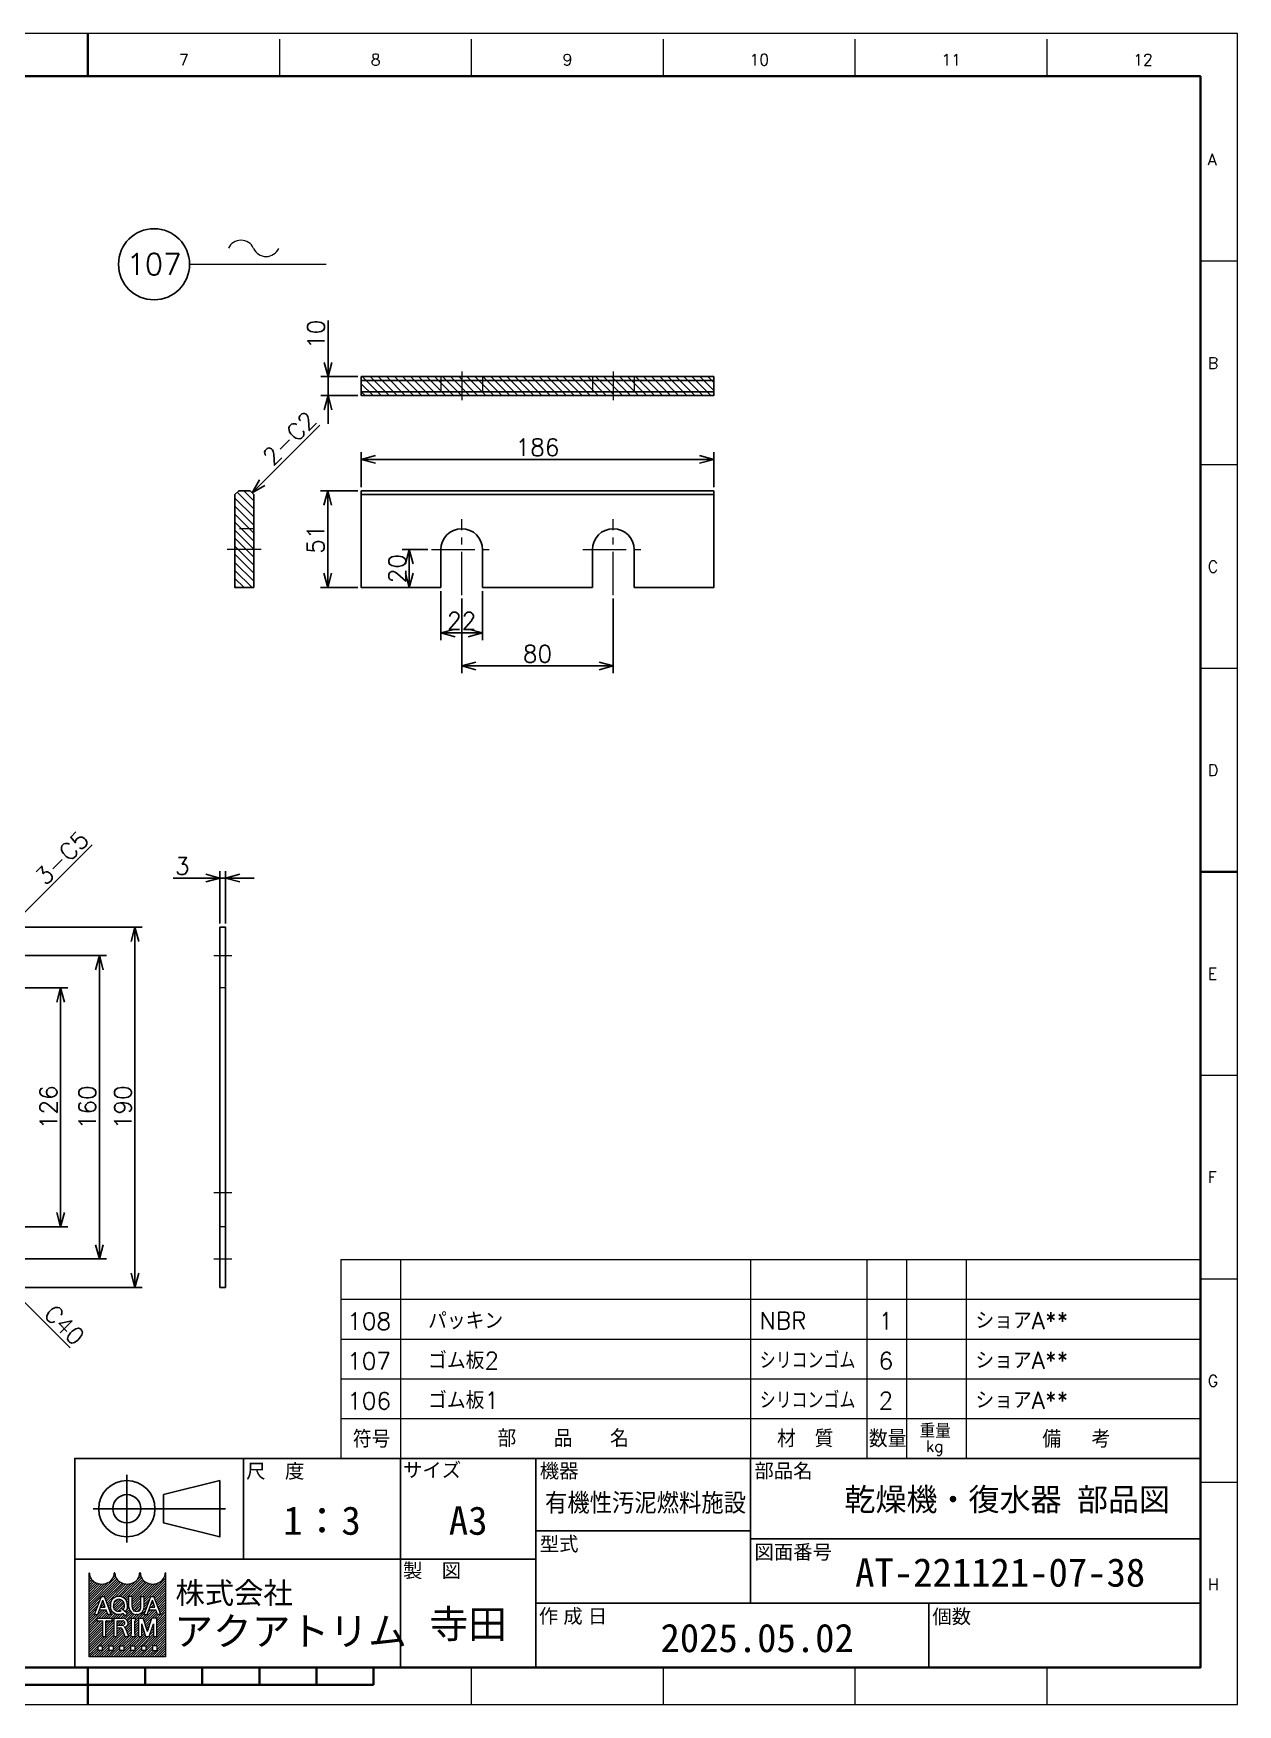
# Model space of a CAD drawing. Header units: millimetres. Extents: x 0 to 1252, y -17 to 882.
# Drawn here: x 617 to 1252, y 0 to 882 of the extents above; entities that cross this region are included whole.
import ezdxf
from ezdxf.entities.mleader import LeaderData, LeaderLine
from ezdxf.enums import TextEntityAlignment as Align
from ezdxf.math import Vec2, Vec3

# ---------------------------------------------------------------- set-up
doc = ezdxf.new("R2010")
doc.units = ezdxf.units.MM
doc.header["$LTSCALE"] = 1.2
doc.header["$PDMODE"] = 99
doc.header["$PDSIZE"] = 1
doc.linetypes.add('CENTER2', pattern=[28.575, 19.05, -3.175, 3.175, -3.175])
doc.linetypes.add('HIDDEN', pattern=[9.525, 6.35, -3.175])
for name, color, linetype, lineweight in [('01_NORMAL', 7, 'Continuous', 25), ('04_HIDDEN', 2, 'HIDDEN', 13), ('05_CENTER', 4, 'CENTER2', 13), ('08_DIM', 3, 'Continuous', 13), ('90_FRAME', 5, 'Continuous', 35)]:
    doc.layers.add(name, color=color, linetype=linetype, lineweight=lineweight)
doc.layers.add('91_BLANK', color=5, linetype='Continuous', lineweight=0, plot=False)
doc.styles.add('KSS_TXT', font='txt.shx', dxfattribs={"bigfont": 'extfont2.shx'})
doc.styles.add('KSS_TXT_L', font='txt.shx', dxfattribs={"height": 9, "bigfont": 'extfont2.shx'})
doc.styles.add('MS_G', font='MS Gothic.ttf')
doc.styles.get("Standard").update_dxf_attribs({"font": 'txt.shx', "bigfont": 'extfont2.shx'})
doc.styles.add('表題用', font='MS PGothic.ttf')
doc.dimstyles.new('KSS_DIM', dxfattribs={"dimscale": 3, "dimtxt": 3, "dimasz": 2.5, "dimexe": 1.25, "dimexo": 0.625, "dimtad": 1, "dimdsep": 46, "dimtxsty": 'KSS_TXT', "dimblk": 'OPEN30', "dimcen": 0, "dimazin": 2, "dimtfac": 0.75, "dimtmove": 0, "dimatfit": 3, "dimldrblk": 'OPEN30', "dimfxl": 1.25, "dimtolj": 1, "dimarcsym": 0})

# ---------------------------------------------------------------- blocks, each defined once
blk = doc.blocks.new('AM_BALLOON1')
at = {"transparency": 16777216}
blk.add_circle((0, 0), 5, dxfattribs=at)
blk.add_attdef('B_NUMBER', text='', height=3, dxfattribs=at).set_placement((0, 0), align=Align.MIDDLE_CENTER)
blk = doc.blocks.new('_OPEN')
at = {"color": 0, "linetype": 'ByBlock'}
for p, q in [((-1, 0.17), (0, 0)), ((0, 0), (-1, -0.17)), ((0, 0), (-1, 0))]:
    blk.add_line(p, q, dxfattribs=at)
blk = doc.blocks.new('p1ba05')
for centre, start, end in [((-2.95, 0.29), 24.2276, 155.5758), ((0, 1.62), 204.2276, 335.5758)]:
    blk.add_arc(centre, 1.62, start, end)
blk = doc.blocks.new('_Open30')
at = {"color": 0, "linetype": 'ByBlock', "lineweight": -2}
for p, q in [((-1, 0.27), (0, 0)), ((0, 0), (-1, -0.27)), ((0, 0), (-1, 0))]:
    blk.add_line(p, q, dxfattribs=at)
blk = doc.blocks.new('*D147')
at = {"layer": '08_DIM', "color": 0, "lineweight": -2, "transparency": 16777216}
for p, q in [((601.81, 395.09), (655.64, 395.09)), ((651.89, 387.59), (651.89, 242.59)), ((501.81, 235.09), (655.64, 235.09))]:
    blk.add_line(p, q, dxfattribs=at)
at = {"layer": 'Defpoints', "color": 0, "transparency": 16777216}
for p in [(599.94, 395.09), (499.94, 235.09), (651.89, 235.09)]:
    blk.add_point(p, dxfattribs=at)
at = {"layer": '08_DIM', "color": 0, "lineweight": -2, "transparency": 16777216, "xscale": 7.5, "yscale": 7.5, "zscale": 7.5}
for p, rotation in [((651.89, 395.09), 90), ((651.89, 235.09), 270)]:
    blk.add_blockref('_Open30', p, dxfattribs=dict(at, rotation=rotation))
at = {"layer": '08_DIM', "color": 0, "transparency": 16777216, "insert": (645.52, 315.09), "char_height": 9, "attachment_point": 5, "rotation": 90, "style": 'KSS_TXT'}
blk.add_mtext('\\A1;160', dxfattribs=at)
blk = doc.blocks.new('*D148')
at = {"layer": '08_DIM', "color": 0, "lineweight": -2, "transparency": 16777216}
for p, q in [((568.47, 378.09), (635.14, 378.09)), ((631.39, 259.59), (631.39, 370.59)), ((568.47, 252.09), (635.14, 252.09))]:
    blk.add_line(p, q, dxfattribs=at)
at = {"layer": 'Defpoints', "color": 0, "transparency": 16777216}
for p in [(566.6, 378.09), (631.39, 378.09), (566.6, 252.09)]:
    blk.add_point(p, dxfattribs=at)
at = {"layer": '08_DIM', "color": 0, "lineweight": -2, "transparency": 16777216, "xscale": 7.5, "yscale": 7.5, "zscale": 7.5}
for p, rotation in [((631.39, 378.09), 90), ((631.39, 252.09), 270)]:
    blk.add_blockref('_Open30', p, dxfattribs=dict(at, rotation=rotation))
at = {"layer": '08_DIM', "color": 0, "transparency": 16777216, "insert": (625.02, 315.09), "char_height": 9, "attachment_point": 5, "rotation": 90, "style": 'KSS_TXT'}
blk.add_mtext('\\A1;126', dxfattribs=at)
blk = doc.blocks.new('*D149')
at = {"layer": '08_DIM', "color": 0, "lineweight": -2, "transparency": 16777216}
for p, q in [((601.47, 410.09), (674.4, 410.09)), ((670.65, 402.59), (670.65, 227.59)), ((566.47, 220.09), (674.4, 220.09))]:
    blk.add_line(p, q, dxfattribs=at)
at = {"layer": 'Defpoints', "color": 0, "transparency": 16777216}
for p in [(599.6, 410.09), (564.6, 220.09), (670.65, 220.09)]:
    blk.add_point(p, dxfattribs=at)
at = {"layer": '08_DIM', "color": 0, "lineweight": -2, "transparency": 16777216, "xscale": 7.5, "yscale": 7.5, "zscale": 7.5}
for p, rotation in [((670.65, 410.09), 90), ((670.65, 220.09), 270)]:
    blk.add_blockref('_Open30', p, dxfattribs=dict(at, rotation=rotation))
at = {"layer": '08_DIM', "color": 0, "transparency": 16777216, "insert": (664.28, 315.09), "char_height": 9, "attachment_point": 5, "rotation": 90, "style": 'KSS_TXT'}
blk.add_mtext('\\A1;190', dxfattribs=at)
blk = doc.blocks.new('*D153')
at = {"layer": '08_DIM', "color": 0, "lineweight": -2, "transparency": 16777216}
for p, q in [((707.99, 435.95), (690.74, 435.95)), ((715.49, 411.96), (715.49, 439.7)), ((718.49, 435.95), (715.49, 435.95)), ((718.49, 411.96), (718.49, 439.7)), ((725.99, 435.95), (733.49, 435.95))]:
    blk.add_line(p, q, dxfattribs=at)
at = {"layer": 'Defpoints', "color": 0, "transparency": 16777216}
for p in [(715.49, 435.95), (715.49, 410.09), (718.49, 410.09)]:
    blk.add_point(p, dxfattribs=at)
at = {"layer": '08_DIM', "color": 0, "lineweight": -2, "transparency": 16777216, "xscale": 7.5, "yscale": 7.5, "zscale": 7.5}
blk.add_blockref('_Open30', (715.49, 435.95), dxfattribs=at)
at = {"layer": '08_DIM', "color": 0, "lineweight": -2, "transparency": 16777216, "xscale": 7.5, "yscale": 7.5, "zscale": 7.5, "rotation": 180}
blk.add_blockref('_Open30', (718.49, 435.95), dxfattribs=at)
at = {"layer": '08_DIM', "color": 0, "transparency": 16777216, "insert": (695.61, 442.32), "char_height": 9, "attachment_point": 5, "style": 'KSS_TXT'}
blk.add_mtext('\\A1;3', dxfattribs=at)
blk = doc.blocks.new('*D158')
at = {"layer": '08_DIM', "color": 0, "lineweight": -2, "transparency": 16777216}
for p, q in [((832.05, 587.38), (832.05, 561.55)), ((854.05, 587.38), (854.05, 561.55)), ((846.55, 565.3), (839.55, 565.3))]:
    blk.add_line(p, q, dxfattribs=at)
at = {"layer": 'Defpoints', "color": 0, "transparency": 16777216}
for p in [(832.05, 589.25), (854.05, 589.25), (832.05, 565.3)]:
    blk.add_point(p, dxfattribs=at)
at = {"layer": '08_DIM', "color": 0, "lineweight": -2, "transparency": 16777216, "xscale": 7.5, "yscale": 7.5, "zscale": 7.5, "rotation": 180}
blk.add_blockref('_Open30', (832.05, 565.3), dxfattribs=at)
at = {"layer": '08_DIM', "color": 0, "lineweight": -2, "transparency": 16777216, "xscale": 7.5, "yscale": 7.5, "zscale": 7.5}
blk.add_blockref('_Open30', (854.05, 565.3), dxfattribs=at)
at = {"layer": '08_DIM', "color": 0, "transparency": 16777216, "insert": (843.05, 571.67), "char_height": 9, "attachment_point": 5, "style": 'KSS_TXT'}
blk.add_mtext('\\A1;22', dxfattribs=at)
blk = doc.blocks.new('*D159')
at = {"layer": '08_DIM', "color": 0, "lineweight": -2, "transparency": 16777216}
for p, q in [((843.05, 583.38), (843.05, 544.14)), ((923.05, 583.38), (923.05, 544.14)), ((850.55, 547.89), (915.55, 547.89))]:
    blk.add_line(p, q, dxfattribs=at)
at = {"layer": 'Defpoints', "color": 0, "transparency": 16777216}
for p in [(843.05, 585.25), (923.05, 585.25), (923.05, 547.89)]:
    blk.add_point(p, dxfattribs=at)
at = {"layer": '08_DIM', "color": 0, "lineweight": -2, "transparency": 16777216, "xscale": 7.5, "yscale": 7.5, "zscale": 7.5, "rotation": 180}
blk.add_blockref('_Open30', (843.05, 547.89), dxfattribs=at)
at = {"layer": '08_DIM', "color": 0, "lineweight": -2, "transparency": 16777216, "xscale": 7.5, "yscale": 7.5, "zscale": 7.5}
blk.add_blockref('_Open30', (923.05, 547.89), dxfattribs=at)
at = {"layer": '08_DIM', "color": 0, "transparency": 16777216, "insert": (883.05, 554.27), "char_height": 9, "attachment_point": 5, "style": 'KSS_TXT'}
blk.add_mtext('\\A1;80', dxfattribs=at)
blk = doc.blocks.new('*D160')
at = {"layer": '08_DIM', "color": 0, "lineweight": -2, "transparency": 16777216}
for p, q in [((825.17, 609.25), (811.65, 609.25)), ((815.4, 601.75), (815.4, 596.75)), ((825.17, 589.25), (811.65, 589.25))]:
    blk.add_line(p, q, dxfattribs=at)
at = {"layer": 'Defpoints', "color": 0, "transparency": 16777216}
for p in [(827.05, 609.25), (815.4, 589.25), (827.05, 589.25)]:
    blk.add_point(p, dxfattribs=at)
at = {"layer": '08_DIM', "color": 0, "lineweight": -2, "transparency": 16777216, "xscale": 7.5, "yscale": 7.5, "zscale": 7.5}
for p, rotation in [((815.4, 609.25), 90), ((815.4, 589.25), 270)]:
    blk.add_blockref('_Open30', p, dxfattribs=dict(at, rotation=rotation))
at = {"layer": '08_DIM', "color": 0, "transparency": 16777216, "insert": (809.03, 599.25), "char_height": 9, "attachment_point": 5, "rotation": 90, "style": 'KSS_TXT'}
blk.add_mtext('\\A1;20', dxfattribs=at)
blk = doc.blocks.new('*D161')
at = {"layer": '08_DIM', "color": 0, "lineweight": -2, "transparency": 16777216}
for p, q in [((790.05, 642.13), (790.05, 660.6)), ((797.55, 656.85), (968.55, 656.85)), ((976.05, 642.13), (976.05, 660.6))]:
    blk.add_line(p, q, dxfattribs=at)
at = {"layer": 'Defpoints', "color": 0, "transparency": 16777216}
for p in [(976.05, 656.85), (790.05, 640.25), (976.05, 640.25)]:
    blk.add_point(p, dxfattribs=at)
at = {"layer": '08_DIM', "color": 0, "lineweight": -2, "transparency": 16777216, "xscale": 7.5, "yscale": 7.5, "zscale": 7.5, "rotation": 180}
blk.add_blockref('_Open30', (790.05, 656.85), dxfattribs=at)
at = {"layer": '08_DIM', "color": 0, "lineweight": -2, "transparency": 16777216, "xscale": 7.5, "yscale": 7.5, "zscale": 7.5}
blk.add_blockref('_Open30', (976.05, 656.85), dxfattribs=at)
at = {"layer": '08_DIM', "color": 0, "transparency": 16777216, "insert": (883.05, 663.22), "char_height": 9, "attachment_point": 5, "style": 'KSS_TXT'}
blk.add_mtext('\\A1;186', dxfattribs=at)
blk = doc.blocks.new('*D162')
at = {"layer": '08_DIM', "color": 0, "lineweight": -2, "transparency": 16777216}
for p, q in [((788.17, 640.25), (768.61, 640.25)), ((772.36, 596.75), (772.36, 632.75)), ((788.17, 589.25), (768.61, 589.25))]:
    blk.add_line(p, q, dxfattribs=at)
at = {"layer": 'Defpoints', "color": 0, "transparency": 16777216}
for p in [(772.36, 640.25), (790.05, 640.25), (790.05, 589.25)]:
    blk.add_point(p, dxfattribs=at)
at = {"layer": '08_DIM', "color": 0, "lineweight": -2, "transparency": 16777216, "xscale": 7.5, "yscale": 7.5, "zscale": 7.5}
for p, rotation in [((772.36, 640.25), 90), ((772.36, 589.25), 270)]:
    blk.add_blockref('_Open30', p, dxfattribs=dict(at, rotation=rotation))
at = {"layer": '08_DIM', "color": 0, "transparency": 16777216, "insert": (765.98, 614.75), "char_height": 9, "attachment_point": 5, "rotation": 90, "style": 'KSS_TXT'}
blk.add_mtext('\\A1;51', dxfattribs=at)
blk = doc.blocks.new('*D163')
at = {"layer": '08_DIM', "color": 0, "lineweight": -2, "transparency": 16777216}
for p, q in [((772.56, 708.02), (772.56, 730.14)), ((788.17, 700.52), (768.81, 700.52)), ((772.56, 690.52), (772.56, 700.52)), ((788.17, 690.52), (768.81, 690.52)), ((772.56, 683.02), (772.56, 675.52))]:
    blk.add_line(p, q, dxfattribs=at)
at = {"layer": 'Defpoints', "color": 0, "transparency": 16777216}
for p in [(772.56, 700.52), (790.05, 700.52), (790.05, 690.52)]:
    blk.add_point(p, dxfattribs=at)
at = {"layer": '08_DIM', "color": 0, "lineweight": -2, "transparency": 16777216, "xscale": 7.5, "yscale": 7.5, "zscale": 7.5}
for p, rotation in [((772.56, 700.52), 270), ((772.56, 690.52), 90)]:
    blk.add_blockref('_Open30', p, dxfattribs=dict(at, rotation=rotation))
at = {"layer": '08_DIM', "color": 0, "transparency": 16777216, "insert": (766.19, 722.83), "char_height": 9, "attachment_point": 5, "rotation": 90, "style": 'KSS_TXT'}
blk.add_mtext('\\A1;10', dxfattribs=at)

msp = doc.modelspace()

# ---------------------------------------------------------------- hatches: boundary and pattern name
h = msp.add_hatch()
h.set_pattern_fill('_USER', color=3, scale=3, angle=315, pattern_type=0)
h.set_pattern_definition([(315, (-22658.203, 23720.7766), (2.12132034, 2.12132034), [])])
h.paths.add_polyline_path([(976.049, 690.518), (976.049, 690.518), (976.049, 700.518), (790.049, 700.518), (790.049, 690.518), (790.049, 690.518)])
at = {"layer": '01_NORMAL'}
h = msp.add_hatch(dxfattribs=at)
h.set_pattern_fill('_USER', color=3, scale=3, angle=315, style=0, pattern_type=0)
h.set_pattern_definition([(315, (-17049.168, 20844.321), (2.12132034, 2.12132034), [])])
h.paths.add_polyline_path([(733.408, 638.251), (731.408, 640.251), (728.408, 640.251), (728.408, 620.251), (733.408, 620.251)])
h.paths.add_polyline_path([(725.408, 640.251), (723.408, 638.251), (723.408, 620.251), (728.408, 620.251), (728.408, 640.251)])
h.paths.add_polyline_path([(728.408, 609.251), (728.408, 620.251), (723.408, 620.251), (723.408, 609.251)])
h.paths.add_polyline_path([(728.408, 609.251), (733.408, 609.251), (733.408, 620.251), (728.408, 620.251)])
h.paths.add_polyline_path([(733.408, 589.251), (733.408, 609.251), (728.408, 609.251), (728.408, 589.251, -0.0003231), (728.473, 589.251)])
h.paths.add_polyline_path([(723.408, 589.251), (728.344, 589.251, -0.0003231), (728.408, 589.251), (728.408, 609.251), (723.408, 609.251)])
at = {"layer": '90_FRAME', "lineweight": 5}
h = msp.add_hatch(dxfattribs=at)
h.set_pattern_fill('_USER', color=4, scale=0.9, angle=45, pattern_type=0)
h.set_pattern_definition([(45, (-1212.831, -19.19725), (-0.6363961, 0.6363961), [])])
edge = h.paths.add_edge_path()
edge.add_arc((686.757, 69.336), 0.192, 90, 180)
edge.add_ellipse((680.033, 69.336), major_axis=(-6.532, 0), ratio=0.8823529, start_angle=360, end_angle=540, ccw=False)
edge.add_arc((673.309, 69.336), 0.192, 3.187318, 180)
edge.add_ellipse((666.585, 69.336), major_axis=(-6.532, 0), ratio=0.8823529, start_angle=360, end_angle=540, ccw=False)
edge.add_arc((659.86, 69.336), 0.192, 3.187318, 180)
edge.add_ellipse((653.136, 69.336), major_axis=(-6.532, 0), ratio=0.8823529, start_angle=360, end_angle=540, ccw=False)
edge.add_arc((646.412, 69.336), 0.192, 3.187318, 90)
edge.add_line((646.412, 69.528), (646.412, 25.149))
edge.add_line((646.412, 25.149), (686.757, 25.149))
edge.add_line((686.757, 25.149), (686.757, 69.528))
h.paths.add_polyline_path([(652.918, 57.076), (654.511, 57.076), (658.133, 47.516), (658.133, 47.47), (656.408, 47.47), (655.507, 50.003), (651.96, 50.003), (652.48, 51.463), (654.987, 51.463), (653.714, 55.036), (651.02, 47.47), (649.295, 47.47), (649.295, 47.516)], flags=16)
edge = h.paths.add_edge_path(flags=16)
edge.add_ellipse((662.142, 52.849), major_axis=(-4.419, 0), ratio=0.9565217, start_angle=180, end_angle=360, ccw=False)
edge.add_line((666.561, 52.849), (666.561, 51.697))
edge.add_ellipse((662.142, 51.697), major_axis=(-4.419, 0), ratio=0.9565217, start_angle=143.33265, end_angle=180, ccw=False)
edge.add_line((665.629, 49.101), (664.391, 50.121))
edge.add_ellipse((662.142, 51.81), major_axis=(2.818, 0), ratio=0.9950358, start_angle=-36.905754, end_angle=0)
edge.add_line((664.96, 51.81), (664.96, 52.736))
edge.add_ellipse((662.142, 52.736), major_axis=(2.818, 0), ratio=0.9947183, start_angle=360, end_angle=540)
edge.add_line((659.324, 52.736), (659.324, 51.81))
edge.add_ellipse((662.142, 51.81), major_axis=(2.818, 0), ratio=0.9950358, start_angle=-180, end_angle=-65.651022)
edge.add_line((663.299, 49.253), (662.514, 50.017))
edge.add_line((662.514, 50.017), (663.365, 50.92))
edge.add_line((663.365, 50.92), (666.923, 47.988))
edge.add_line((666.923, 47.988), (665.812, 46.808))
edge.add_line((665.812, 46.808), (664.476, 48.108))
edge.add_ellipse((662.142, 51.697), major_axis=(-4.419, 0), ratio=0.9565217, start_angle=0, end_angle=123.036902, ccw=False)
edge.add_line((657.723, 51.697), (657.723, 52.849))
h.paths.add_polyline_path([(658.419, 45.549), (658.419, 44.204), (655.537, 44.204, 0.4142136), (655.345, 44.012), (655.345, 35.943), (653.616, 35.943), (653.616, 44.012, 0.4142136), (653.424, 44.204), (650.542, 44.204), (650.542, 45.549)], flags=16)
edge = h.paths.add_edge_path(flags=16)
edge.add_line((659.514, 45.549), (663.932, 45.549))
edge.add_ellipse((663.932, 43.022), major_axis=(-3.101, 0), ratio=0.8148203, start_angle=115.670702, end_angle=270, ccw=False)
edge.add_arc((664.408, 39.597), 1.256, 22.272952, 58.553113, ccw=False)
edge.add_line((665.57, 40.074), (667.226, 36.02))
edge.add_line((667.226, 36.02), (667.226, 35.943))
edge.add_line((667.226, 35.943), (665.362, 35.943))
edge.add_line((665.362, 35.943), (663.9, 40.014))
edge.add_arc((663.187, 39.727), 0.768, 21.928298, 90)
edge.add_line((663.187, 40.495), (661.3, 40.495))
edge.add_line((661.3, 40.495), (661.3, 41.84))
edge.add_line((661.3, 41.84), (664.163, 41.84))
edge.add_arc((664.122, 43.022), 1.183, 271.997057, 448.002943)
edge.add_line((664.163, 44.204), (661.243, 44.204))
edge.add_line((661.243, 44.204), (661.243, 35.943))
edge.add_line((661.243, 35.943), (659.514, 35.943))
edge.add_line((659.514, 35.943), (659.514, 45.549))
h.paths.add_polyline_path([(667.449, 57.076), (669.178, 57.076), (669.178, 51.697, 0.1750306), (669.941, 49.495, 0.2571496), (673.026, 49.495, 0.1750306), (673.789, 51.697), (673.789, 57.076), (675.518, 57.076), (675.518, 51.349, -0.3793912), (671.771, 47.47), (671.195, 47.47, -0.3793912), (667.449, 51.349)], flags=16)
h.paths.add_polyline_path([(668.683, 45.549), (670.796, 45.549), (670.796, 44.204, 0.4142136), (670.604, 44.012), (670.604, 37.48, 0.4142136), (670.796, 37.288), (670.796, 35.943), (668.683, 35.943), (668.683, 37.288, 0.4142136), (668.875, 37.48), (668.875, 44.012, 0.4142136), (668.683, 44.204)], flags=16)
h.paths.add_polyline_path([(672.527, 45.549), (675.036, 45.549), (677.33, 38.572), (679.624, 45.549), (682.134, 45.549), (682.134, 35.943), (680.405, 35.943), (680.405, 42.667), (678.194, 35.943), (676.465, 35.943), (674.254, 42.667), (674.256, 35.943), (672.527, 35.943)], flags=16)
h.paths.add_polyline_path([(679.043, 57.076), (680.636, 57.076), (684.258, 47.516), (684.258, 47.47), (682.533, 47.47), (681.632, 50.003), (678.085, 50.003), (678.605, 51.463), (681.112, 51.463), (679.839, 55.036), (677.145, 47.47), (675.42, 47.47), (675.42, 47.516)], flags=16)
h.paths.add_polyline_path([(651.023, 30.912), (653.328, 30.912), (653.328, 28.607), (651.023, 28.607)], flags=16)
h.paths.add_polyline_path([(656.786, 30.912), (659.092, 30.912), (659.092, 28.607), (656.786, 28.607)], flags=16)
h.paths.add_polyline_path([(662.55, 30.912), (664.855, 30.912), (664.855, 28.607), (662.55, 28.607)], flags=16)
h.paths.add_polyline_path([(668.314, 30.912), (670.619, 30.912), (670.619, 28.607), (668.314, 28.607)], flags=16)
h.paths.add_polyline_path([(674.077, 30.912), (676.383, 30.912), (676.383, 28.607), (674.077, 28.607)], flags=16)
h.paths.add_polyline_path([(679.841, 30.912), (682.146, 30.912), (682.146, 28.607), (679.841, 28.607)], flags=16)

# ---------------------------------------------------------------- linework, layer by layer
at = {"color": 3}
for p, q in [((790.049, 698.518), (976.049, 698.518)), ((790.049, 692.518), (976.049, 692.518)), ((790.049, 638.251), (976.049, 638.251)), ((832.049, 609.251), (832.049, 589.251)), ((854.049, 609.251), (854.049, 589.251)), ((912.049, 609.251), (912.049, 589.251)), ((934.049, 609.251), (934.049, 589.251))]:
    msp.add_line(p, q, dxfattribs=at)
for points in [[(790.049, 700.518), (976.049, 700.518), (976.049, 690.518), (790.049, 690.518)], [(733.408, 589.251), (733.408, 638.251), (731.408, 640.251), (725.408, 640.251), (723.408, 638.251), (723.408, 589.251)], [(718.488, 220.089), (718.488, 410.089), (715.488, 410.089), (715.488, 220.089)]]:
    msp.add_lwpolyline(points, close=True, dxfattribs=at)
for points in [[(832.049, 589.251), (790.049, 589.251), (790.049, 640.251), (976.049, 640.251), (976.049, 589.251), (934.049, 589.251)], [(912.049, 589.251), (854.049, 589.251)]]:
    msp.add_lwpolyline(points, dxfattribs=at)
for centre in [(843.049, 609.251), (923.049, 609.251)]:
    msp.add_arc(centre, 11, 0, 180, dxfattribs=at)
at = {"layer": '04_HIDDEN', "color": 3}
for p, q in [((832.049, 700.518), (832.049, 690.518)), ((854.049, 700.518), (854.049, 690.518)), ((912.049, 700.518), (912.049, 690.518)), ((934.049, 700.518), (934.049, 690.518)), ((733.408, 620.251), (723.408, 620.251))]:
    msp.add_line(p, q, dxfattribs=at)
at = {"layer": '05_CENTER'}
for p, q in [((843.049, 703.249), (843.049, 688.135)), ((923.049, 703.249), (923.049, 688.135)), ((843.049, 585.251), (843.049, 625.251)), ((923.049, 585.251), (923.049, 625.251)), ((737.313, 609.251), (719.316, 609.251)), ((827.049, 609.251), (859.049, 609.251)), ((907.049, 609.251), (939.049, 609.251)), ((712.235, 395.089), (721.796, 395.089)), ((712.235, 270.089), (721.796, 270.089)), ((712.235, 235.089), (721.796, 235.089))]:
    msp.add_line(p, q, dxfattribs=at)
at = {"layer": '08_DIM'}
for p, q in [((699.485, 759.771), (771.618, 759.771)), ((718.488, 378.089), (715.488, 378.089)), ((718.488, 252.089), (715.488, 252.089))]:
    msp.add_line(p, q, dxfattribs=at)
at = {"layer": '90_FRAME'}
for p, q in [((645.816, 881.55), (645.816, 858.923)), ((1252.488, 439.219), (1232.886, 439.219)), ((645.816, 0), (645.816, 19.515)), ((675.974, 10.467), (675.974, 19.515)), ((706.131, 10.467), (706.131, 19.515)), ((736.289, 10.467), (736.289, 19.515)), ((766.446, 10.467), (766.446, 19.515)), ((796.603, 10.467), (796.603, 19.515)), ((495.029, 10.467), (796.603, 10.467))]:
    msp.add_line(p, q, dxfattribs=at)
at = {"layer": '90_FRAME', "color": 4, "lineweight": 13}
for p, q in [((747.04, 858.923), (747.04, 878.525)), ((848.263, 858.923), (848.263, 878.525)), ((949.486, 858.923), (949.486, 878.525)), ((1050.71, 858.923), (1050.71, 878.525)), ((1151.933, 858.923), (1151.933, 878.525)), ((1252.488, 761.326), (1232.886, 761.326)), ((1252.488, 653.957), (1232.886, 653.957)), ((1252.488, 546.588), (1232.886, 546.588)), ((1252.488, 331.85), (1232.886, 331.85)), ((779.222, 234.829), (779.222, 129.829)), ((779.222, 234.829), (1232.886, 234.829)), ((810.722, 234.829), (810.722, 129.829)), ((995.493, 234.829), (995.493, 129.829)), ((1056.825, 234.829), (1056.825, 129.829)), ((1077.825, 234.829), (1077.825, 129.829)), ((1109.325, 234.829), (1109.325, 129.829)), ((1252.488, 224.48), (1232.886, 224.48)), ((779.222, 213.829), (1232.886, 213.829)), ((779.222, 192.829), (1232.886, 192.829)), ((779.222, 171.829), (1232.886, 171.829)), ((779.222, 150.829), (1232.886, 150.829)), ((1252.488, 117.111), (1232.886, 117.111)), ((848.263, 0), (848.263, 19.515)), ((949.486, 0), (949.486, 19.515)), ((1050.71, 0), (1050.71, 19.515)), ((1151.933, 0), (1151.933, 19.515))]:
    msp.add_line(p, q, dxfattribs=at)
at = {"layer": '90_FRAME', "color": 0, "lineweight": 25}
for p, q in [((727.986, 76.793), (727.986, 129.829)), ((810.722, 19.515), (810.722, 129.829)), ((882.207, 19.515), (882.207, 129.829)), ((995.493, 129.829), (995.493, 53.458)), ((666.358, 85.491), (666.358, 121.131)), ((648.538, 103.311), (718.333, 103.311)), ((882.207, 91.643), (995.493, 91.643)), ((995.493, 87.4), (1232.886, 87.4)), ((882.207, 76.793), (638.886, 76.793)), ((882.207, 53.458), (1232.886, 53.458)), ((1089.614, 53.458), (1089.614, 19.515))]:
    msp.add_line(p, q, dxfattribs=at)
at = {"layer": '90_FRAME', "color": 4, "lineweight": 5}
for p, q in [((646.412, 25.149), (646.412, 69.528)), ((686.757, 69.528), (686.757, 25.149)), ((649.295, 47.516), (652.918, 57.076)), ((651.02, 47.47), (653.714, 55.036)), ((652.918, 57.076), (654.511, 57.076)), ((654.987, 51.463), (653.714, 55.036)), ((658.133, 47.516), (654.511, 57.076)), ((667.449, 51.349), (667.449, 57.076)), ((669.178, 57.076), (667.449, 57.076)), ((669.178, 51.697), (669.178, 57.076)), ((673.789, 51.697), (673.789, 57.076)), ((673.789, 57.076), (675.518, 57.076)), ((675.42, 47.516), (679.043, 57.076)), ((675.518, 51.349), (675.518, 57.076)), ((677.145, 47.47), (679.839, 55.036)), ((679.043, 57.076), (680.636, 57.076)), ((681.112, 51.463), (679.839, 55.036)), ((684.258, 47.516), (680.636, 57.076)), ((649.295, 47.47), (649.295, 47.516)), ((649.295, 47.516), (649.295, 47.516)), ((649.295, 47.47), (649.295, 47.516)), ((649.295, 47.47), (651.02, 47.47)), ((650.542, 45.549), (658.419, 45.549)), ((650.542, 45.549), (650.542, 44.204)), ((650.542, 44.204), (653.424, 44.204)), ((651.96, 50.003), (652.48, 51.463)), ((651.96, 50.003), (655.507, 50.003)), ((652.48, 51.463), (654.987, 51.463)), ((656.408, 47.47), (655.507, 50.003)), ((655.537, 44.204), (658.419, 44.204)), ((658.133, 47.47), (656.408, 47.47)), ((657.723, 52.849), (657.723, 51.697)), ((658.133, 47.47), (658.133, 47.516)), ((658.419, 45.549), (658.419, 44.204)), ((659.324, 52.736), (659.324, 51.814)), ((659.514, 45.549), (659.514, 35.943)), ((659.514, 45.549), (663.932, 45.549)), ((661.243, 35.943), (661.243, 44.204)), ((661.243, 44.204), (664.163, 44.204)), ((662.514, 50.017), (663.365, 50.92)), ((662.514, 50.017), (663.299, 49.253)), ((663.365, 50.92), (666.923, 47.988)), ((664.391, 50.121), (665.629, 49.101)), ((664.476, 48.108), (665.812, 46.808)), ((664.96, 52.736), (664.96, 51.814)), ((665.812, 46.808), (666.923, 47.988)), ((666.561, 52.849), (666.561, 51.697)), ((668.683, 45.549), (670.796, 45.549)), ((668.683, 45.549), (668.683, 44.204)), ((670.796, 45.549), (670.796, 44.204)), ((671.771, 47.47), (671.195, 47.47)), ((672.527, 45.549), (672.527, 35.943)), ((672.527, 45.549), (675.036, 45.549)), ((677.33, 38.572), (675.036, 45.549)), ((675.42, 47.47), (675.42, 47.516)), ((675.42, 47.516), (675.42, 47.516)), ((675.42, 47.47), (675.42, 47.516)), ((675.42, 47.47), (677.145, 47.47)), ((677.33, 38.572), (679.624, 45.549)), ((678.085, 50.003), (678.605, 51.463)), ((678.085, 50.003), (681.632, 50.003)), ((678.605, 51.463), (681.112, 51.463)), ((682.134, 45.549), (679.624, 45.549)), ((682.533, 47.47), (681.632, 50.003)), ((682.134, 35.943), (682.134, 45.549)), ((684.258, 47.47), (682.533, 47.47)), ((684.258, 47.47), (684.258, 47.516)), ((653.616, 35.943), (653.616, 44.012)), ((653.616, 35.943), (655.345, 35.943)), ((655.345, 35.943), (655.345, 44.012)), ((659.514, 35.943), (661.243, 35.943)), ((661.3, 40.495), (661.3, 41.84)), ((661.3, 41.84), (664.163, 41.84)), ((661.3, 40.495), (663.187, 40.495)), ((663.9, 40.014), (665.362, 35.943)), ((665.362, 35.943), (667.226, 35.943)), ((665.57, 40.074), (667.226, 36.02)), ((667.226, 36.02), (667.226, 35.943)), ((668.683, 35.943), (668.683, 37.288)), ((668.683, 35.943), (670.796, 35.943)), ((668.875, 37.48), (668.875, 44.012)), ((670.604, 37.48), (670.604, 44.012)), ((670.796, 35.943), (670.796, 37.288)), ((672.527, 35.943), (674.256, 35.943)), ((674.256, 35.943), (674.254, 42.667)), ((676.465, 35.943), (674.254, 42.667)), ((676.465, 35.943), (678.194, 35.943)), ((678.194, 35.943), (680.405, 42.667)), ((680.405, 42.667), (680.405, 35.943)), ((680.405, 35.943), (682.134, 35.943)), ((651.023, 30.912), (653.328, 30.912)), ((651.023, 30.912), (651.023, 28.607)), ((653.328, 28.607), (651.023, 28.607)), ((653.328, 30.912), (653.328, 28.607)), ((656.786, 30.912), (659.092, 30.912)), ((656.786, 30.912), (656.786, 28.607)), ((659.092, 28.607), (656.786, 28.607)), ((659.092, 30.912), (659.092, 28.607)), ((662.55, 30.912), (664.855, 30.912)), ((662.55, 30.912), (662.55, 28.607)), ((664.855, 28.607), (662.55, 28.607)), ((664.855, 30.912), (664.855, 28.607)), ((668.314, 30.912), (670.619, 30.912)), ((668.314, 30.912), (668.314, 28.607)), ((670.619, 28.607), (668.314, 28.607)), ((670.619, 30.912), (670.619, 28.607)), ((674.077, 30.912), (676.383, 30.912)), ((674.077, 30.912), (674.077, 28.607)), ((676.383, 28.607), (674.077, 28.607)), ((676.383, 30.912), (676.383, 28.607)), ((682.146, 30.912), (679.841, 30.912)), ((679.841, 30.912), (679.841, 28.607)), ((679.841, 28.607), (682.146, 28.607)), ((682.146, 30.912), (682.146, 28.607)), ((686.757, 25.149), (646.412, 25.149))]:
    msp.add_line(p, q, dxfattribs=at)
at = {"layer": '90_FRAME'}
msp.add_lwpolyline([(58.747, 19.515), (1232.886, 19.515), (1232.886, 858.923), (58.747, 858.923)], close=True, dxfattribs=at)
at = {"layer": '90_FRAME', "color": 0, "lineweight": 25}
msp.add_lwpolyline([(638.886, 19.515), (1232.886, 19.515), (1232.886, 129.829), (638.886, 129.829)], close=True, dxfattribs=at)
msp.add_lwpolyline([(685.663, 110.736), (715.363, 118.161), (715.363, 88.461), (685.663, 95.886), (685.663, 110.736)], dxfattribs=at)
for radius in [14.85, 7.425]:
    msp.add_circle((666.358, 103.311), radius, dxfattribs=at)
at = {"layer": '90_FRAME', "color": 4, "lineweight": 5}
for centre, radius, start, end in [((646.412, 69.336), 0.192, 0, 90), ((659.86, 69.336), 0.192, 0, 180), ((659.86, 69.336), 0.192, 0, 90), ((673.309, 69.336), 0.192, 0, 180), ((686.757, 69.336), 0.192, 90, 180), ((653.424, 44.012), 0.192, 0, 90), ((655.537, 44.012), 0.192, 90, 180), ((664.122, 43.022), 1.183, 271.997057, 88.002943), ((671.51, 51.523), 4.065, 182.450031, 265.555257), ((668.683, 44.012), 0.192, 0, 90), ((672.608, 51.652), 3.43, 179.252794, 218.964572), ((671.483, 52.296), 3.198, 241.157728, 298.842272), ((670.796, 44.012), 0.192, 90, 180), ((671.456, 51.523), 4.065, 274.444743, 357.549969), ((670.359, 51.652), 3.43, 321.035428, 0.747206), ((663.187, 39.727), 0.768, 21.928298, 90), ((664.408, 39.597), 1.256, 22.272952, 58.553113), ((668.683, 37.48), 0.192, 270, 0), ((670.796, 37.48), 0.192, 180, 270)]:
    msp.add_arc(centre, radius, start, end, dxfattribs=at)
for centre, major_axis, ratio, start_param, end_param in [((653.136, 69.336), (-6.532, 0), 0.8823529, 6.2831853, 9.424778), ((666.585, 69.336), (-6.532, 0), 0.8823529, 6.2831853, 9.424778), ((680.033, 69.336), (-6.532, 0), 0.8823529, 6.2831853, 9.424778), ((662.142, 52.849), (-4.419, 0), 0.9565217, 3.1415927, 6.2831853), ((662.142, 52.736), (2.818, 0), 0.9947183, 6.2831853, 9.424778), ((663.932, 43.022), (-3.101, 0), 0.8148203, 1.9440695, 4.712389)]:
    msp.add_ellipse(centre, major_axis=major_axis, ratio=ratio, start_param=start_param, end_param=end_param, dxfattribs=at)
at = {"layer": '90_FRAME', "color": 4, "lineweight": 5, "extrusion": (0, 0, -1)}
for centre, major_axis, ratio, start_param, end_param in [((662.142, 51.697), (-4.419, 0), 0.9565217, 4.1559148, 6.2831853), ((662.142, 51.81), (2.818, 0), 0.9950358, 7.430878, 9.424778), ((662.142, 51.81), (2.818, 0), 0.9950358, 6.2831853, 6.9297035), ((662.142, 51.697), (-4.419, 0), 0.9565217, 3.1415927, 3.8029807)]:
    msp.add_ellipse(centre, major_axis=major_axis, ratio=ratio, start_param=start_param, end_param=end_param, dxfattribs=at)
at = {"layer": '91_BLANK'}
msp.add_lwpolyline([(0, 0), (1252.488, 0), (1252.488, 881.55), (0, 881.55)], close=True, dxfattribs=at)

# ---------------------------------------------------------------- block references
at = {"layer": '08_DIM', "xscale": 4.5, "yscale": 4.5, "zscale": 4.5}
msp.add_blockref('p1ba05', (739.859, 763.874), dxfattribs=at)

# ---------------------------------------------------------------- texts
at = {"layer": '08_DIM', "char_height": 9, "attachment_point": 7, "style": 'KSS_TXT_L'}
for s, insert, rotation in [('2-C2', (743.484, 652.978), 45), ('3-C5', (623.45, 431.592), 45), ('C40', (621.945, 205.395), 315)]:
    msp.add_mtext(s, dxfattribs=dict(at, insert=insert, rotation=rotation))
at = {"layer": '90_FRAME', "color": 0, "lineweight": 13, "style": 'KSS_TXT'}
for s, height, p in [('7', 6.049, (696.428, 862.827)), ('8', 6.049, (797.651, 862.827)), ('9', 6.049, (898.875, 862.827)), ('10', 6.0492, (1000.098, 862.827)), ('11', 6.0492, (1101.321, 862.827)), ('12', 6.0492, (1202.545, 862.827))]:
    msp.add_text(s, height=height, dxfattribs=at).set_placement(p, align=Align.BOTTOM_CENTER)
for s, p in [('A', (1236.783, 815.011)), ('B', (1236.783, 707.641)), ('C', (1236.783, 600.272)), ('D', (1236.783, 492.903)), ('E', (1236.783, 385.534)), ('F', (1236.783, 278.165)), ('G', (1236.783, 170.796)), ('H', (1236.783, 63.427))]:
    msp.add_text(s, height=6.049, dxfattribs=at).set_placement(p, align=Align.MIDDLE_LEFT)
at = {"layer": '90_FRAME', "color": 3, "lineweight": 13}
for s, p in [('108', (794.199, 202.196)), ('1', (1066.918, 202.347)), ('107', (794.199, 181.196)), ('6', (1066.918, 181.347)), ('106', (794.199, 160.196)), ('2', (1066.918, 160.347))]:
    msp.add_text(s, height=9, dxfattribs=at).set_placement(p, align=Align.MIDDLE_CENTER)
for s, height, p in [('パッキン', 9, (825.352, 197.928)), ('NBR', 9, (1000.327, 198.047)), ('ショアA**', 9, (1114.159, 198.047)), ('ゴム板2', 9, (825.352, 176.928)), ('ショアA**', 9, (1114.159, 177.047)), ('ゴム板1', 9, (825.352, 155.928)), ('ショアA**', 9, (1114.159, 156.047)), ('符号', 9, (785.636, 135.548)), ('部\u3000\u3000品\u3000\u3000名', 9, (861.932, 135.875)), ('材\u3000質', 9, (1009.498, 135.767)), ('数量', 9, (1057.928, 135.699)), ('重量', 7.5, (1084.685, 140.608)), ('備  考', 9, (1149.467, 135.548)), ('kg', 6, (1088, 133.269))]:
    msp.add_text(s, height=height, dxfattribs=at).set_placement(p)
at = {"layer": '90_FRAME', "color": 3, "lineweight": 13, "width": 0.85}
for p in [(1000.327, 177.047), (1000.327, 156.047)]:
    msp.add_text('シリコンゴム', height=9, dxfattribs=at).set_placement(p)
at = {"layer": '90_FRAME', "color": 0, "style": '表題用'}
for s, p in [('尺\u3000度', (729.331, 123.186)), ('サイズ', (812.067, 123.746)), ('機器', (884.246, 123.31)), ('部品名', (997.532, 123.31)), ('型式', (884.246, 84.75)), ('図面番号', (997.532, 80.507)), ('製\u3000図', (812.067, 70.71)), ('作 成 日', (883.728, 46.654)), ('個数', (1091.396, 46.446))]:
    msp.add_text(s, height=7.5, dxfattribs=at).set_placement(p, align=Align.MIDDLE_LEFT)
at = {"layer": '90_FRAME', "color": 0, "style": 'MS_G'}
msp.add_text('乾燥機・復水器 部品図', height=12, dxfattribs=at).set_placement((1130.944, 102.197), align=Align.CENTER)
at = {"layer": '90_FRAME', "color": 0, "style": 'MS_G', "width": 0.9}
msp.add_text('有機性汚泥燃料施設', height=9.6, dxfattribs=at).set_placement((940.054, 101.766), align=Align.CENTER)
at = {"layer": '90_FRAME', "color": 0, "style": 'MS_G'}
msp.add_text('A3', height=15, dxfattribs=at).set_placement((846.464, 96.947), align=Align.MIDDLE)
for s, p in [('AT-221121-07-38', (1050.677, 62.189)), ('2025.05.02', (947.961, 27.662))]:
    msp.add_text(s, height=15, dxfattribs=at).set_placement(p)
at = {"layer": '90_FRAME', "color": 4, "style": 'MS_G'}
msp.add_text('株式会社', height=11.3412, dxfattribs=at).set_placement((722.936, 58.887), align=Align.MIDDLE_CENTER)
msp.add_text('アクアトリム', height=15, dxfattribs=at).set_placement((691.372, 31.188))
at = {"layer": '90_FRAME', "color": 0, "style": 'MS_G'}
for tag, p in [('1：3', (769.354, 96.947)), ('寺田', (846.464, 42.85))]:
    msp.add_attdef(tag, text='', height=15, dxfattribs=at).set_placement(p, align=Align.MIDDLE)

# ---------------------------------------------------------------- dimensions: what is measured, and where the dimension line sits
at = {"layer": '08_DIM'}
for base, p1, p2, picture, middle in [((772.563, 700.518), (790.049, 690.518), (790.049, 700.518), '*D163', (766.188, 722.83)), ((772.356, 640.251), (790.049, 589.251), (790.049, 640.251), '*D162', (765.975, 614.751)), ((815.4, 589.251), (827.049, 609.251), (827.049, 589.251), '*D160', (809.025, 599.251)), ((670.653, 220.089), (599.599, 410.089), (564.599, 220.089), '*D149', (664.278, 315.089)), ((651.891, 235.089), (599.94, 395.089), (499.94, 235.089), '*D147', (645.516, 315.089)), ((631.392, 378.089), (566.599, 252.089), (566.599, 378.089), '*D148', (625.017, 315.089))]:
    dim = msp.add_linear_dim(base=base, p1=p1, p2=p2, angle=90, dimstyle='KSS_DIM', dxfattribs=at)
    dim.commit()
    dim.dimension.update_dxf_attribs({"geometry": picture, "text_midpoint": middle})
for base, p1, p2, picture, middle in [((976.049, 656.847), (790.049, 640.251), (976.049, 640.251), '*D161', (883.049, 663.222)), ((832.049, 565.295), (854.049, 589.251), (832.049, 589.251), '*D158', (843.049, 571.67)), ((923.049, 547.892), (843.049, 585.251), (923.049, 585.251), '*D159', (883.049, 554.267)), ((715.488, 435.948), (718.488, 410.089), (715.488, 410.089), '*D153', (695.613, 442.323))]:
    dim = msp.add_linear_dim(base=base, p1=p1, p2=p2, dimstyle='KSS_DIM', dxfattribs=at)
    dim.commit()
    dim.dimension.update_dxf_attribs({"geometry": picture, "text_midpoint": middle})

# ---------------------------------------------------------------- leaders
at = {"layer": '08_DIM', "annotation_type": 0, "has_hookline": 1, "hookline_direction": 0}
for points, text_width, horizontal_direction in [([(732.408, 639.251), (743.484, 650.326)], 33, (0.707107, 0.707107, 0)), ([(602.099, 407.589), (623.45, 428.941)], 33, (0.707107, 0.707107, 0)), ([(584.599, 240.089), (619.293, 205.395)], 22.5, (0.707107, -0.707107, 0))]:
    msp.add_leader(points, dimstyle='KSS_DIM', dxfattribs=dict(at, text_width=text_width, horizontal_direction=horizontal_direction))
at = {"layer": '08_DIM'}
ml = msp.add_multileader_block('Standard', dxfattribs=at)
ml.set_content('AM_BALLOON1', color=256, scale=3.75)
ml.set_attribute('B_NUMBER', '107', width=0)
ml.set_leader_properties(color=256, linetype='ByLayer', lineweight=-1)
ml.set_arrow_properties(name='OPEN')
ml.build(insert=Vec2(0, 0))
ml.multileader.update_dxf_attribs({"leader_type": 0, "has_dogleg": 0, "text_right_attachment_type": 6, "dogleg_length": 0, "arrow_head_size": 7.5, "scale": 2.5, "block_connection_type": 1})
ctx = ml.context
ctx.base_point, ctx.scale, ctx.char_height, ctx.arrow_head_size, ctx.landing_gap_size, ctx.plane_origin = Vec3(680.713, 759.786), 2.5, 15, 7.5, 7.5, Vec3(680.713, 759.786)
ctx.right_attachment, ctx.attachment_type = 6, 1
ctx.block.insert = Vec3(680.713, 759.786)

doc.saveas('drawing.dxf')
